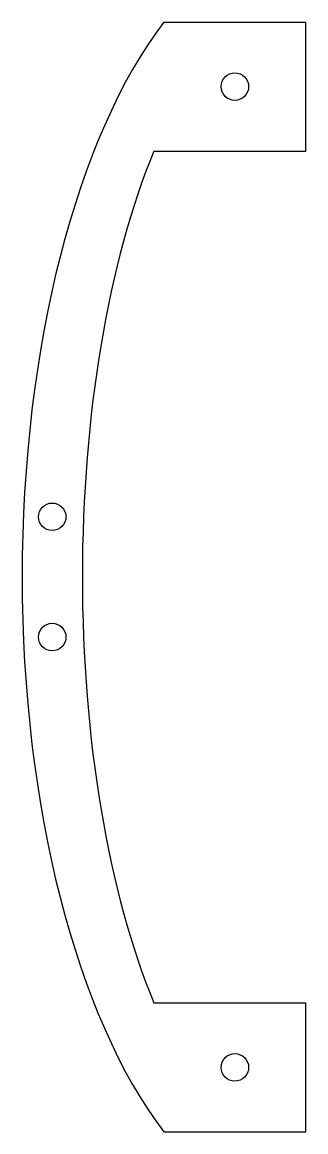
# Model space of a CAD drawing. Header units: millimetres. Extents: x -16 to 16, y -64 to 64.
import ezdxf

# ---------------------------------------------------------------- set-up
doc = ezdxf.new("R2010")
doc.units = ezdxf.units.MM
doc.layers.get('0').update_dxf_attribs({"lineweight": 25, "true_color": 0xffffff})

msp = doc.modelspace()

# ---------------------------------------------------------------- linework, layer by layer
for p, q in [((-0.02, 64.49), (16.49, 64.49)), ((16.49, 49.51), (16.49, 64.49)), ((-1.17, 49.51), (16.49, 49.51)), ((-1.17, -49.51), (16.49, -49.51)), ((16.49, -64.49), (16.49, -49.51)), ((-0.02, -64.49), (16.49, -64.49))]:
    msp.add_line(p, q)
for centre in [(8.24, 57), (-13, 7), (-13, -6.98), (8.24, -57)]:
    msp.add_circle(centre, 1.6)
for major_axis, ratio, start_param, end_param in [((0, 74.49), 0.442813, 0.524145, 2.617448), ((0, 67.49), 0.385017, 0.747139, 2.394453)]:
    msp.add_ellipse((16.49, 0), major_axis=major_axis, ratio=ratio, start_param=start_param, end_param=end_param)

doc.saveas('drawing.dxf')
